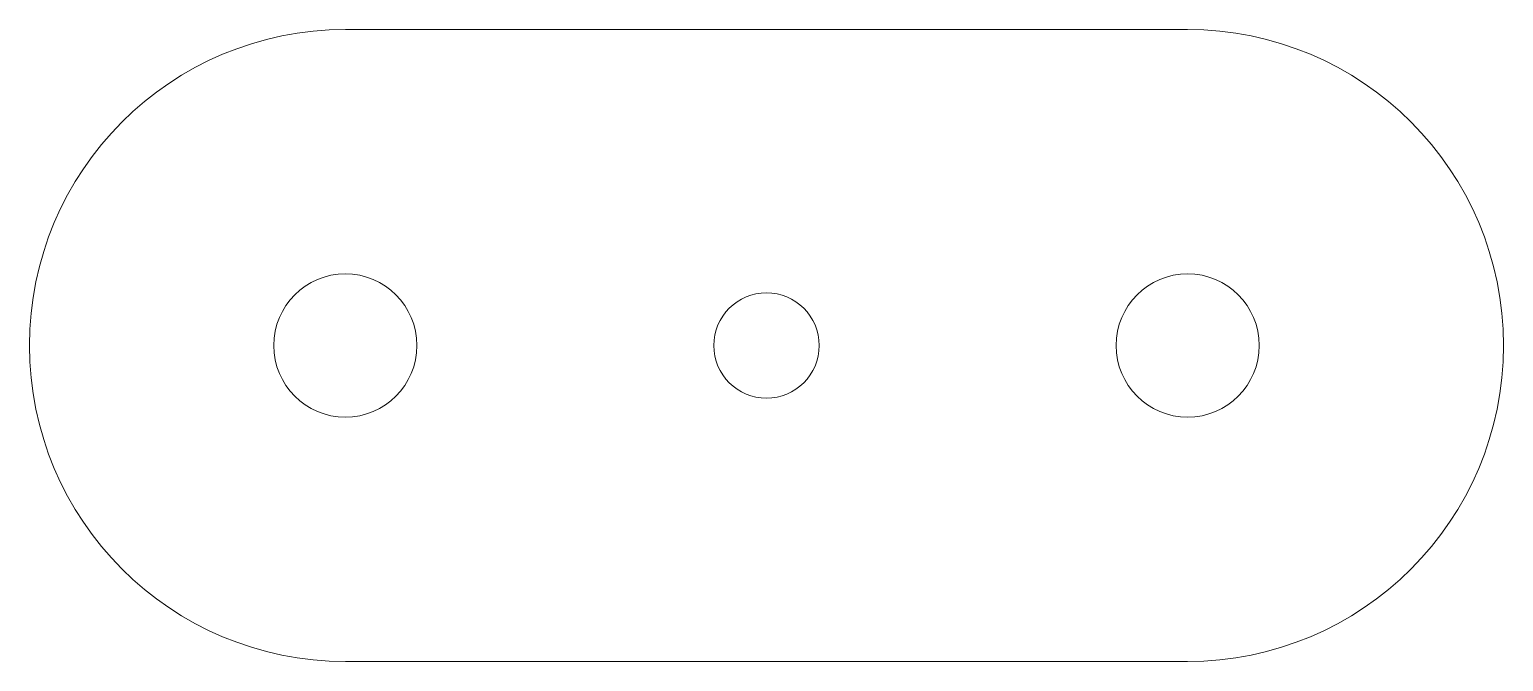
# Model space of a CAD drawing. Header units: millimetres. Extents: x -7.5 to 27.5, y 0 to 15.
import ezdxf

# ---------------------------------------------------------------- set-up
doc = ezdxf.new("R2010")
doc.units = ezdxf.units.MM

msp = doc.modelspace()

# ---------------------------------------------------------------- linework, layer by layer
at = {"color": 7, "linetype": 'Continuous', "lineweight": 15}
for p, q in [((20, 15), (0, 15)), ((0, 0), (20, 0))]:
    msp.add_line(p, q, dxfattribs=at)
for centre, radius in [((0, 7.5), 1.7), ((20, 7.5), 1.7), ((10, 7.5), 1.25)]:
    msp.add_circle(centre, radius, dxfattribs=at)
for centre, start, end in [((0, 7.5), 90, 270), ((20, 7.5), 270, 90)]:
    msp.add_arc(centre, 7.5, start, end, dxfattribs=at)

doc.saveas('drawing.dxf')
